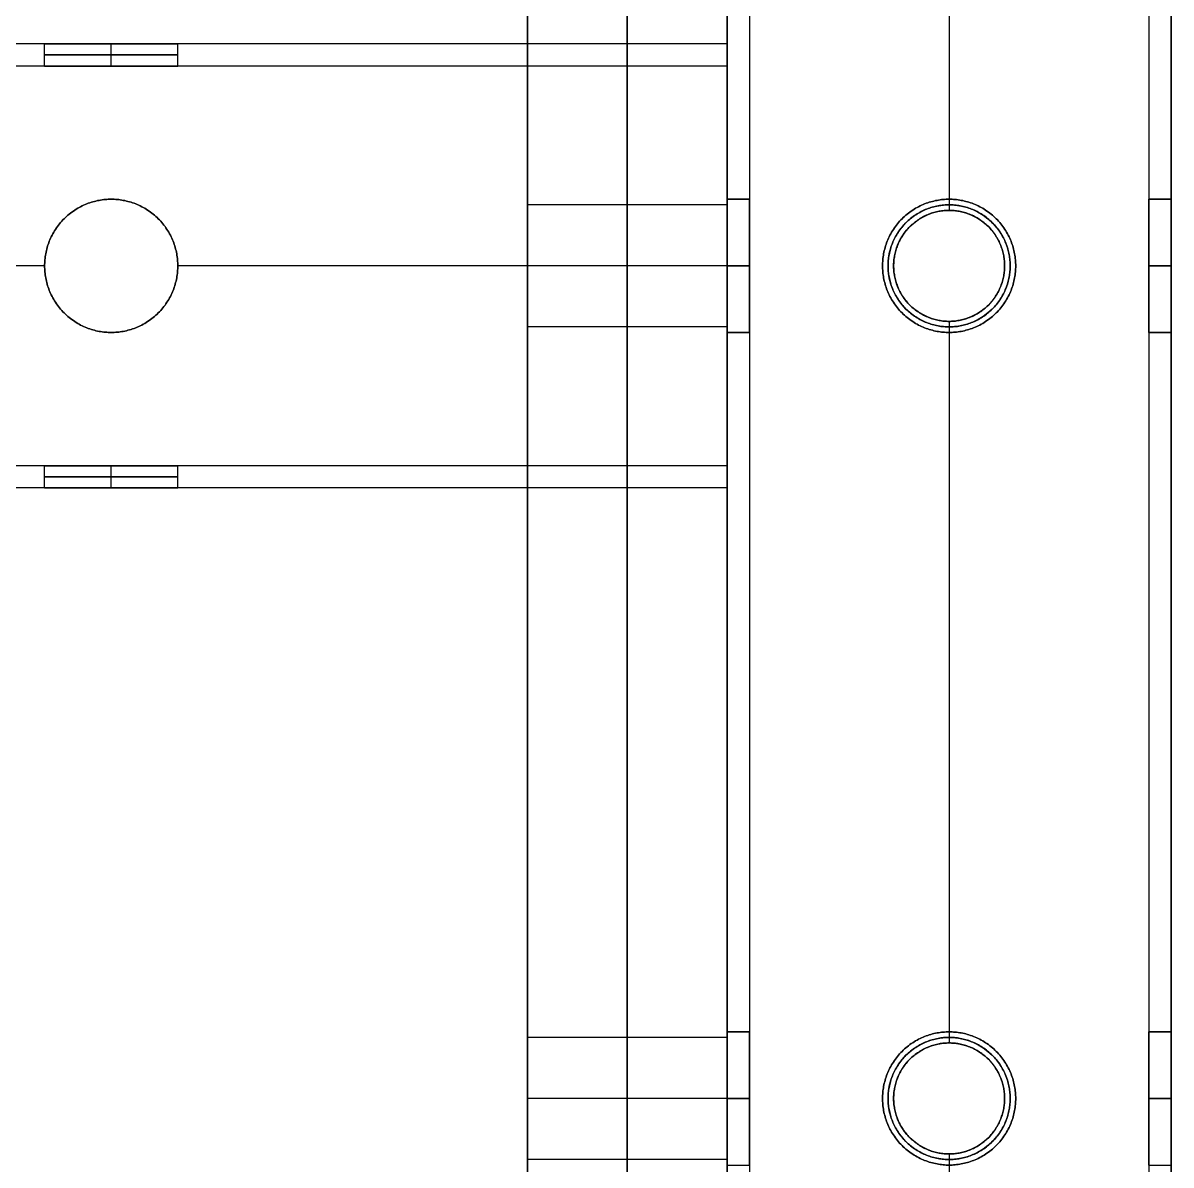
# Model space of a CAD drawing. Header units: millimetres. Extents: x -6529 to 809, y -8611 to 207.
# Drawn here: x 705.6 to 809, y -4471.7 to -4368.8 of the extents above; entities that cross this region are included whole.
import ezdxf

# ---------------------------------------------------------------- set-up
doc = ezdxf.new("R2010")
doc.units = ezdxf.units.MM
doc.header["$MEASUREMENT"] = 0
for name, color, linetype, true_color in [('gaten$11mm', 7, 'Continuous', 0xff6a35), ('platen', 7, 'Continuous', 0x007f00), ('staal', 5, 'Continuous', 0x0000ff)]:
    doc.layers.add(name, color=color, linetype=linetype, true_color=true_color)

# ---------------------------------------------------------------- blocks, each defined once
blk = doc.blocks.new('top plaat')
at = {"layer": 'platen'}
for p, q in [((1296, -650), (1296, -650, 18)), ((1290.5, -655.5), (1290.5, -655.5, 18)), ((1301.5, -655.5), (1301.5, -655.5, 18)), ((1296, -661), (1296, -661, 18)), ((1296, -725), (1296, -725, 18)), ((1290.5, -730.5), (1290.5, -730.5, 18)), ((1301.5, -730.5), (1301.5, -730.5, 18)), ((1296, -736), (1296, -736, 18))]:
    blk.add_line(p, q, dxfattribs=at)
for points in [[(1316, -1236), (1316, -927), (1316, -618), (1316, -309), (1316, 0)], [(1316, -1236, 18), (1316, -927, 18), (1316, -618, 18), (1316, -309, 18), (1316, 0, 18)], [(1316, -1236, 9), (1316, -927, 9), (1316, -618, 9), (1316, -309, 9), (1316, 0, 9)]]:
    blk.add_open_spline(points, degree=2, knots=[7292.2246, 7292.2246, 7292.2246, 7911.517745, 7911.517745, 8530.810891, 8530.810891, 8530.810891], dxfattribs=at)
for points, knots in [([(1290.5, -655.5), (1290.5, -650), (1296, -650), (1301.5, -650), (1301.5, -655.5), (1301.5, -661), (1296, -661), (1290.5, -661), (1290.5, -655.5)], [-31.415927, -31.415927, -31.415927, -23.561945, -23.561945, -15.707963, -15.707963, -7.853982, -7.853982, 0, 0, 0]), ([(1290.5, -655.5, 18), (1290.5, -650, 18), (1296, -650, 18), (1301.5, -650, 18), (1301.5, -655.5, 18), (1301.5, -661, 18), (1296, -661, 18), (1290.5, -661, 18), (1290.5, -655.5, 18)], [-31.415927, -31.415927, -31.415927, -23.561945, -23.561945, -15.707963, -15.707963, -7.853982, -7.853982, 0, 0, 0]), ([(1290.5, -655.5, 9), (1290.5, -661, 9), (1296, -661, 9), (1301.5, -661, 9), (1301.5, -655.5, 9), (1301.5, -650, 9), (1296, -650, 9), (1290.5, -650, 9), (1290.5, -655.5, 9)], [0, 0, 0, 7.853982, 7.853982, 15.707963, 15.707963, 23.561945, 23.561945, 31.415927, 31.415927, 31.415927]), ([(1290.5, -730.5), (1290.5, -725), (1296, -725), (1301.5, -725), (1301.5, -730.5), (1301.5, -736), (1296, -736), (1290.5, -736), (1290.5, -730.5)], [-31.415927, -31.415927, -31.415927, -23.561945, -23.561945, -15.707963, -15.707963, -7.853982, -7.853982, 0, 0, 0]), ([(1290.5, -730.5, 18), (1290.5, -725, 18), (1296, -725, 18), (1301.5, -725, 18), (1301.5, -730.5, 18), (1301.5, -736, 18), (1296, -736, 18), (1290.5, -736, 18), (1290.5, -730.5, 18)], [-31.415927, -31.415927, -31.415927, -23.561945, -23.561945, -15.707963, -15.707963, -7.853982, -7.853982, 0, 0, 0]), ([(1290.5, -730.5, 9), (1290.5, -736, 9), (1296, -736, 9), (1301.5, -736, 9), (1301.5, -730.5, 9), (1301.5, -725, 9), (1296, -725, 9), (1290.5, -725, 9), (1290.5, -730.5, 9)], [0, 0, 0, 7.853982, 7.853982, 15.707963, 15.707963, 23.561945, 23.561945, 31.415927, 31.415927, 31.415927])]:
    blk.add_rational_spline(points, [1, 0.707106781187, 1, 0.707106781187, 1, 0.707106781187, 1, 0.707106781187, 1], degree=2, knots=knots, dxfattribs=at)
blk = doc.blocks.new('plaat base')
at = {"layer": 'platen'}
for p, q in [((58, -600), (1258, -600)), ((58, -600, 18), (1258, -600, 18)), ((695.5, -1232.5), (695.5, -1232.5, 18)), ((770.5, -1232.5), (770.5, -1232.5, 18)), ((690, -1238), (690, -1238, 18)), ((701, -1238), (701, -1238, 18)), ((765, -1238), (765, -1238, 18)), ((776, -1238), (776, -1238, 18)), ((695.5, -1243.5), (695.5, -1243.5, 18)), ((770.5, -1243.5), (770.5, -1243.5, 18))]:
    blk.add_line(p, q, dxfattribs=at)
for points in [[(958, 0), (808, 0), (658, 0)], [(958, 0, 18), (808, 0, 18), (658, 0, 18)], [(958, 0, 9), (808, 0, 9), (658, 0, 9)], [(1258, -900), (1258, -750), (1258, -600)], [(1258, -900, 18), (1258, -750, 18), (1258, -600, 18)], [(1258, -900, 9), (1258, -750, 9), (1258, -600, 9)], [(658, -1258), (808, -1258), (958, -1258)], [(658, -1258, 18), (808, -1258, 18), (958, -1258, 18)], [(658, -1258, 9), (808, -1258, 9), (958, -1258, 9)]]:
    blk.add_open_spline(points, degree=2, dxfattribs=at)
for points in [[(695.5, -1243.5), (690, -1243.5), (690, -1238), (690, -1232.5), (695.5, -1232.5), (701, -1232.5), (701, -1238), (701, -1243.5), (695.5, -1243.5)], [(695.5, -1243.5, 18), (690, -1243.5, 18), (690, -1238, 18), (690, -1232.5, 18), (695.5, -1232.5, 18), (701, -1232.5, 18), (701, -1238, 18), (701, -1243.5, 18), (695.5, -1243.5, 18)], [(770.5, -1243.5), (765, -1243.5), (765, -1238), (765, -1232.5), (770.5, -1232.5), (776, -1232.5), (776, -1238), (776, -1243.5), (770.5, -1243.5)], [(770.5, -1243.5, 18), (765, -1243.5, 18), (765, -1238, 18), (765, -1232.5, 18), (770.5, -1232.5, 18), (776, -1232.5, 18), (776, -1238, 18), (776, -1243.5, 18), (770.5, -1243.5, 18)]]:
    blk.add_rational_spline(points, [1, 0.707106781187, 1, 0.707106781187, 1, 0.707106781187, 1, 0.707106781187, 1], degree=2, knots=[-31.415927, -31.415927, -31.415927, -23.561945, -23.561945, -15.707963, -15.707963, -7.853982, -7.853982, 0, 0, 0], dxfattribs=at)

msp = doc.modelspace()

# ---------------------------------------------------------------- linework, layer by layer
at = {"layer": 'gaten$11mm'}
for centre in [(789.03, -4390.71), (789.03, -4465.71)]:
    msp.add_circle(centre, 5.5, dxfattribs=at)
at = {"layer": 'staal'}
for p, q in [((707.53, -4372.71, 1296), (707.53, -4370.71, 1296)), ((713.53, -4372.71, 1302), (713.53, -4370.71, 1302)), ((713.53, -4372.71, 1290), (713.53, -4370.71, 1290)), ((719.53, -4372.71, 1296), (719.53, -4370.71, 1296)), ((769.03, -4372.71, 1296), (769.03, -4370.71, 1296)), ((713.53, -4384.71, 1278), (713.53, -4384.71, 1276)), ((713.53, -4384.71, 1316), (713.53, -4384.71, 1314)), ((769.03, -4384.71, 20), (771.03, -4384.71, 20)), ((771.03, -4384.71, 1296), (769.03, -4384.71, 1296)), ((789.03, -4384.71, 1314), (789.03, -4384.71, 1316)), ((789.03, -4384.71, 1276), (789.03, -4384.71, 1278)), ((807.03, -4384.71, 20), (809.03, -4384.71, 20)), ((809.03, -4384.71, 1296), (807.03, -4384.71, 1296)), ((789.03, -4385.71, 38), (789.03, -4385.71, 40)), ((789.03, -4385.71), (789.03, -4385.71, 2)), ((707.53, -4390.71, 1278), (707.53, -4390.71, 1276)), ((707.53, -4390.71, 1316), (707.53, -4390.71, 1314)), ((719.53, -4390.71, 1278), (719.53, -4390.71, 1276)), ((719.53, -4390.71, 1316), (719.53, -4390.71, 1314)), ((769.03, -4390.71, 14), (771.03, -4390.71, 14)), ((769.03, -4390.71, 26), (771.03, -4390.71, 26)), ((771.03, -4390.71, 1290), (769.03, -4390.71, 1290)), ((771.03, -4390.71, 1302), (769.03, -4390.71, 1302)), ((769.03, -4390.71, 1316), (769.03, -4390.71, 1314)), ((769.03, -4390.71, 1278), (769.03, -4390.71, 1276)), ((783.03, -4390.71, 1314), (783.03, -4390.71, 1316)), ((783.03, -4390.71, 1276), (783.03, -4390.71, 1278)), ((784.03, -4390.71), (784.03, -4390.71, 2)), ((784.03, -4390.71, 38), (784.03, -4390.71, 40)), ((794.03, -4390.71, 38), (794.03, -4390.71, 40)), ((794.03, -4390.71), (794.03, -4390.71, 2)), ((795.03, -4390.71, 1314), (795.03, -4390.71, 1316)), ((795.03, -4390.71, 1276), (795.03, -4390.71, 1278)), ((807.03, -4390.71, 14), (809.03, -4390.71, 14)), ((807.03, -4390.71, 26), (809.03, -4390.71, 26)), ((809.03, -4390.71, 1290), (807.03, -4390.71, 1290)), ((809.03, -4390.71, 1302), (807.03, -4390.71, 1302)), ((789.03, -4395.71, 38), (789.03, -4395.71, 40)), ((789.03, -4395.71), (789.03, -4395.71, 2)), ((713.53, -4396.71, 1278), (713.53, -4396.71, 1276)), ((713.53, -4396.71, 1316), (713.53, -4396.71, 1314)), ((769.03, -4396.71, 20), (771.03, -4396.71, 20)), ((771.03, -4396.71, 1296), (769.03, -4396.71, 1296)), ((789.03, -4396.71, 1314), (789.03, -4396.71, 1316)), ((789.03, -4396.71, 1276), (789.03, -4396.71, 1278)), ((807.03, -4396.71, 20), (809.03, -4396.71, 20)), ((809.03, -4396.71, 1296), (807.03, -4396.71, 1296)), ((707.53, -4410.71, 1296), (707.53, -4408.71, 1296)), ((713.53, -4410.71, 1302), (713.53, -4408.71, 1302)), ((713.53, -4410.71, 1290), (713.53, -4408.71, 1290)), ((719.53, -4410.71, 1296), (719.53, -4408.71, 1296)), ((769.03, -4410.71, 1296), (769.03, -4408.71, 1296)), ((769.03, -4459.71, 20), (771.03, -4459.71, 20)), ((771.03, -4459.71, 1296), (769.03, -4459.71, 1296)), ((789.03, -4459.71, 1314), (789.03, -4459.71, 1316)), ((789.03, -4459.71, 1276), (789.03, -4459.71, 1278)), ((807.03, -4459.71, 20), (809.03, -4459.71, 20)), ((809.03, -4459.71, 1296), (807.03, -4459.71, 1296)), ((789.03, -4460.71, 38), (789.03, -4460.71, 40)), ((789.03, -4460.71), (789.03, -4460.71, 2)), ((769.03, -4465.71, 14), (771.03, -4465.71, 14)), ((769.03, -4465.71, 26), (771.03, -4465.71, 26)), ((771.03, -4465.71, 1290), (769.03, -4465.71, 1290)), ((771.03, -4465.71, 1302), (769.03, -4465.71, 1302)), ((783.03, -4465.71, 1314), (783.03, -4465.71, 1316)), ((783.03, -4465.71, 1276), (783.03, -4465.71, 1278)), ((784.03, -4465.71), (784.03, -4465.71, 2)), ((784.03, -4465.71, 38), (784.03, -4465.71, 40)), ((794.03, -4465.71, 38), (794.03, -4465.71, 40)), ((794.03, -4465.71), (794.03, -4465.71, 2)), ((795.03, -4465.71, 1314), (795.03, -4465.71, 1316)), ((795.03, -4465.71, 1276), (795.03, -4465.71, 1278)), ((807.03, -4465.71, 14), (809.03, -4465.71, 14)), ((807.03, -4465.71, 26), (809.03, -4465.71, 26)), ((809.03, -4465.71, 1290), (807.03, -4465.71, 1290)), ((809.03, -4465.71, 1302), (807.03, -4465.71, 1302)), ((789.03, -4470.71, 38), (789.03, -4470.71, 40)), ((789.03, -4470.71), (789.03, -4470.71, 2)), ((769.03, -4471.71, 20), (771.03, -4471.71, 20)), ((807.03, -4471.71, 20), (809.03, -4471.71, 20))]:
    msp.add_line(p, q, dxfattribs=at)
for points in [[(-506.97, -3695.21), (809.03, -3695.21), (809.03, -5011.21), (-506.97, -5011.21)], [(-466.97, -3735.21), (769.03, -3735.21), (769.03, -4971.21), (-466.97, -4971.21)]]:
    msp.add_lwpolyline(points, close=True, dxfattribs=at)
for centre in [(789.03, -4390.71), (789.03, -4390.71, 39), (789.03, -4390.71, 1), (789.03, -4465.71), (789.03, -4465.71, 39), (789.03, -4465.71, 1)]:
    msp.add_circle(centre, 5, dxfattribs=at)
for points in [[(809.03, -3695.21), (809.03, -4353.21), (809.03, -5011.21)], [(809.03, -3695.21, 40), (809.03, -4353.21, 40), (809.03, -5011.21, 40)], [(809.03, -3695.21, 1276), (809.03, -4353.21, 1276), (809.03, -5011.21, 1276)], [(809.03, -3695.21, 1316), (809.03, -4353.21, 1316), (809.03, -5011.21, 1316)], [(807.03, -3697.21, 38), (807.03, -4353.21, 38), (807.03, -5009.21, 38)], [(807.03, -3697.21, 2), (807.03, -4353.21, 2), (807.03, -5009.21, 2)], [(807.03, -3697.21, 1314), (807.03, -4353.21, 1314), (807.03, -5009.21, 1314)], [(807.03, -3697.21, 1278), (807.03, -4353.21, 1278), (807.03, -5009.21, 1278)], [(771.03, -3733.21, 38), (771.03, -4353.21, 38), (771.03, -4973.21, 38)], [(771.03, -3733.21, 2), (771.03, -4353.21, 2), (771.03, -4973.21, 2)], [(771.03, -3733.21, 1314), (771.03, -4353.21, 1314), (771.03, -4973.21, 1314)], [(771.03, -3733.21, 1278), (771.03, -4353.21, 1278), (771.03, -4973.21, 1278)], [(769.03, -3735.21), (769.03, -4353.21), (769.03, -4971.21)], [(769.03, -3735.21, 40), (769.03, -4353.21, 40), (769.03, -4971.21, 40)], [(769.03, -3735.21, 1276), (769.03, -4353.21, 1276), (769.03, -4971.21, 1276)], [(769.03, -3735.21, 1316), (769.03, -4353.21, 1316), (769.03, -4971.21, 1316)], [(789.03, -4320.71, 40), (789.03, -4353.21, 40), (789.03, -4385.71, 40)], [(789.03, -4320.71, 38), (789.03, -4353.21, 38), (789.03, -4385.71, 38)], [(789.03, -4320.71, 2), (789.03, -4353.21, 2), (789.03, -4385.71, 2)], [(789.03, -4320.71), (789.03, -4353.21), (789.03, -4385.71)], [(769.03, -4321.71, 20), (769.03, -4353.21, 20), (769.03, -4384.71, 20)], [(769.03, -4321.71, 1296), (769.03, -4353.21, 1296), (769.03, -4384.71, 1296)], [(771.03, -4321.71, 20), (771.03, -4353.21, 20), (771.03, -4384.71, 20)], [(771.03, -4321.71, 1296), (771.03, -4353.21, 1296), (771.03, -4384.71, 1296)], [(789.03, -4321.71, 1316), (789.03, -4353.21, 1316), (789.03, -4384.71, 1316)], [(789.03, -4321.71, 1314), (789.03, -4353.21, 1314), (789.03, -4384.71, 1314)], [(789.03, -4321.71, 1278), (789.03, -4353.21, 1278), (789.03, -4384.71, 1278)], [(789.03, -4321.71, 1276), (789.03, -4353.21, 1276), (789.03, -4384.71, 1276)], [(807.03, -4321.71, 20), (807.03, -4353.21, 20), (807.03, -4384.71, 20)], [(807.03, -4321.71, 1296), (807.03, -4353.21, 1296), (807.03, -4384.71, 1296)], [(809.03, -4321.71, 20), (809.03, -4353.21, 20), (809.03, -4384.71, 20)], [(809.03, -4321.71, 1296), (809.03, -4353.21, 1296), (809.03, -4384.71, 1296)], [(769.03, -4370.71, 1276), (451.28, -4370.71, 1276), (133.53, -4370.71, 1276)], [(769.03, -4370.71, 1316), (451.28, -4370.71, 1316), (133.53, -4370.71, 1316)], [(707.53, -4370.71, 1296), (676.03, -4370.71, 1296), (644.53, -4370.71, 1296)], [(769.03, -4370.71, 1296), (744.28, -4370.71, 1296), (719.53, -4370.71, 1296)], [(769.03, -4410.71, 1276), (769.03, -4390.71, 1276), (769.03, -4370.71, 1276)], [(769.03, -4370.71, 1276), (769.03, -4370.71, 1296), (769.03, -4370.71, 1316)], [(769.03, -4370.71, 1316), (769.03, -4390.71, 1316), (769.03, -4410.71, 1316)], [(769.03, -4372.71, 1278), (451.28, -4372.71, 1278), (133.53, -4372.71, 1278)], [(769.03, -4372.71, 1314), (451.28, -4372.71, 1314), (133.53, -4372.71, 1314)], [(707.53, -4372.71, 1296), (676.03, -4372.71, 1296), (644.53, -4372.71, 1296)], [(769.03, -4372.71, 1296), (744.28, -4372.71, 1296), (719.53, -4372.71, 1296)], [(769.03, -4372.71, 1314), (769.03, -4372.71, 1296), (769.03, -4372.71, 1278)], [(769.03, -4372.71, 1278), (769.03, -4390.71, 1278), (769.03, -4408.71, 1278)], [(769.03, -4408.71, 1314), (769.03, -4390.71, 1314), (769.03, -4372.71, 1314)], [(707.53, -4390.71, 1276), (676.03, -4390.71, 1276), (644.53, -4390.71, 1276)], [(707.53, -4390.71, 1316), (676.03, -4390.71, 1316), (644.53, -4390.71, 1316)], [(707.53, -4390.71, 1278), (676.03, -4390.71, 1278), (644.53, -4390.71, 1278)], [(707.53, -4390.71, 1314), (676.03, -4390.71, 1314), (644.53, -4390.71, 1314)], [(769.03, -4390.71, 1276), (744.28, -4390.71, 1276), (719.53, -4390.71, 1276)], [(769.03, -4390.71, 1316), (744.28, -4390.71, 1316), (719.53, -4390.71, 1316)], [(769.03, -4390.71, 1278), (744.28, -4390.71, 1278), (719.53, -4390.71, 1278)], [(769.03, -4390.71, 1314), (744.28, -4390.71, 1314), (719.53, -4390.71, 1314)], [(789.03, -4395.71, 40), (789.03, -4428.21, 40), (789.03, -4460.71, 40)], [(789.03, -4395.71, 38), (789.03, -4428.21, 38), (789.03, -4460.71, 38)], [(789.03, -4395.71, 2), (789.03, -4428.21, 2), (789.03, -4460.71, 2)], [(789.03, -4395.71), (789.03, -4428.21), (789.03, -4460.71)], [(769.03, -4396.71, 20), (769.03, -4428.21, 20), (769.03, -4459.71, 20)], [(769.03, -4396.71, 1296), (769.03, -4428.21, 1296), (769.03, -4459.71, 1296)], [(771.03, -4396.71, 20), (771.03, -4428.21, 20), (771.03, -4459.71, 20)], [(771.03, -4396.71, 1296), (771.03, -4428.21, 1296), (771.03, -4459.71, 1296)], [(789.03, -4396.71, 1316), (789.03, -4428.21, 1316), (789.03, -4459.71, 1316)], [(789.03, -4396.71, 1314), (789.03, -4428.21, 1314), (789.03, -4459.71, 1314)], [(789.03, -4396.71, 1278), (789.03, -4428.21, 1278), (789.03, -4459.71, 1278)], [(789.03, -4396.71, 1276), (789.03, -4428.21, 1276), (789.03, -4459.71, 1276)], [(807.03, -4396.71, 20), (807.03, -4428.21, 20), (807.03, -4459.71, 20)], [(807.03, -4396.71, 1296), (807.03, -4428.21, 1296), (807.03, -4459.71, 1296)], [(809.03, -4396.71, 20), (809.03, -4428.21, 20), (809.03, -4459.71, 20)], [(809.03, -4396.71, 1296), (809.03, -4428.21, 1296), (809.03, -4459.71, 1296)], [(769.03, -4408.71, 1278), (451.28, -4408.71, 1278), (133.53, -4408.71, 1278)], [(769.03, -4408.71, 1314), (451.28, -4408.71, 1314), (133.53, -4408.71, 1314)], [(707.53, -4408.71, 1296), (676.03, -4408.71, 1296), (644.53, -4408.71, 1296)], [(769.03, -4408.71, 1296), (744.28, -4408.71, 1296), (719.53, -4408.71, 1296)], [(769.03, -4408.71, 1278), (769.03, -4408.71, 1296), (769.03, -4408.71, 1314)], [(769.03, -4410.71, 1276), (451.28, -4410.71, 1276), (133.53, -4410.71, 1276)], [(769.03, -4410.71, 1316), (451.28, -4410.71, 1316), (133.53, -4410.71, 1316)], [(707.53, -4410.71, 1296), (676.03, -4410.71, 1296), (644.53, -4410.71, 1296)], [(769.03, -4410.71, 1296), (744.28, -4410.71, 1296), (719.53, -4410.71, 1296)], [(769.03, -4410.71, 1316), (769.03, -4410.71, 1296), (769.03, -4410.71, 1276)], [(789.03, -4470.71, 40), (789.03, -4503.21, 40), (789.03, -4535.71, 40)], [(789.03, -4470.71, 38), (789.03, -4503.21, 38), (789.03, -4535.71, 38)], [(789.03, -4470.71, 2), (789.03, -4503.21, 2), (789.03, -4535.71, 2)], [(789.03, -4470.71), (789.03, -4503.21), (789.03, -4535.71)], [(769.03, -4471.71, 20), (769.03, -4503.21, 20), (769.03, -4534.71, 20)], [(771.03, -4471.71, 20), (771.03, -4503.21, 20), (771.03, -4534.71, 20)], [(807.03, -4471.71, 20), (807.03, -4503.21, 20), (807.03, -4534.71, 20)], [(809.03, -4471.71, 20), (809.03, -4503.21, 20), (809.03, -4534.71, 20)]]:
    msp.add_open_spline(points, degree=2, dxfattribs=at)
for points, weights, knots in [([(713.53, -4370.71, 1302), (719.53, -4370.71, 1302), (719.53, -4370.71, 1296), (719.53, -4370.71, 1290), (713.53, -4370.71, 1290), (707.53, -4370.71, 1290), (707.53, -4370.71, 1296), (707.53, -4370.71, 1302), (713.53, -4370.71, 1302)], [1, 0.707106781187, 1, 0.707106781187, 1, 0.707106781187, 1, 0.707106781187, 1], [-31.415927, -31.415927, -31.415927, -23.561945, -23.561945, -15.707963, -15.707963, -7.853982, -7.853982, 0, 0, 0]), ([(713.53, -4371.71, 1302), (707.53, -4371.71, 1302), (707.53, -4371.71, 1296), (707.53, -4371.71, 1290), (713.53, -4371.71, 1290), (719.53, -4371.71, 1290), (719.53, -4371.71, 1296), (719.53, -4371.71, 1302), (713.53, -4371.71, 1302)], [1, 0.707106781187, 1, 0.707106781187, 1, 0.707106781187, 1, 0.707106781187, 1], [0, 0, 0, 7.853982, 7.853982, 15.707963, 15.707963, 23.561945, 23.561945, 31.415927, 31.415927, 31.415927]), ([(713.53, -4372.71, 1302), (707.53, -4372.71, 1302), (707.53, -4372.71, 1296), (707.53, -4372.71, 1290), (713.53, -4372.71, 1290), (719.53, -4372.71, 1290), (719.53, -4372.71, 1296), (719.53, -4372.71, 1302), (713.53, -4372.71, 1302)], [0.999999860338, 0.707106851018, 1, 0.707106781187, 1, 0.707106781187, 1, 0.707106851018, 0.999999860338], [0, 0, 0, 7.853981, 7.853981, 15.707963, 15.707963, 23.561946, 23.561946, 31.415927, 31.415927, 31.415927]), ([(713.53, -4384.71, 1276), (719.53, -4384.71, 1276), (719.53, -4390.71, 1276), (719.53, -4396.71, 1276), (713.53, -4396.71, 1276), (707.53, -4396.71, 1276), (707.53, -4390.71, 1276), (707.53, -4384.71, 1276), (713.53, -4384.71, 1276)], [1, 0.707106781187, 1, 0.707106781187, 1, 0.707106781187, 1, 0.707106781187, 1], [-31.415927, -31.415927, -31.415927, -23.561945, -23.561945, -15.707963, -15.707963, -7.853982, -7.853982, 0, 0, 0]), ([(713.53, -4384.71, 1316), (707.53, -4384.71, 1316), (707.53, -4390.71, 1316), (707.53, -4396.71, 1316), (713.53, -4396.71, 1316), (719.53, -4396.71, 1316), (719.53, -4390.71, 1316), (719.53, -4384.71, 1316), (713.53, -4384.71, 1316)], [1, 0.707106781187, 1, 0.707106781187, 1, 0.707106781187, 1, 0.707106781187, 1], [0, 0, 0, 7.853982, 7.853982, 15.707963, 15.707963, 23.561945, 23.561945, 31.415927, 31.415927, 31.415927]), ([(713.53, -4384.71, 1278), (707.53, -4384.71, 1278), (707.53, -4390.71, 1278), (707.53, -4396.71, 1278), (713.53, -4396.71, 1278), (719.53, -4396.71, 1278), (719.53, -4390.71, 1278), (719.53, -4384.71, 1278), (713.53, -4384.71, 1278)], [1, 0.707106781187, 1, 0.707106781187, 1, 0.707106781187, 1, 0.707106781187, 1], [0, 0, 0, 7.853982, 7.853982, 15.707963, 15.707963, 23.561945, 23.561945, 31.415927, 31.415927, 31.415927]), ([(713.53, -4384.71, 1314), (719.53, -4384.71, 1314), (719.53, -4390.71, 1314), (719.53, -4396.71, 1314), (713.53, -4396.71, 1314), (707.53, -4396.71, 1314), (707.53, -4390.71, 1314), (707.53, -4384.71, 1314), (713.53, -4384.71, 1314)], [1, 0.707106781187, 1, 0.707106781187, 1, 0.707106781187, 1, 0.707106781187, 1], [-31.415927, -31.415927, -31.415927, -23.561945, -23.561945, -15.707963, -15.707963, -7.853982, -7.853982, 0, 0, 0]), ([(713.53, -4384.71, 1277), (707.53, -4384.71, 1277), (707.53, -4390.71, 1277), (707.53, -4396.71, 1277), (713.53, -4396.71, 1277), (719.53, -4396.71, 1277), (719.53, -4390.71, 1277), (719.53, -4384.71, 1277), (713.53, -4384.71, 1277)], [1, 0.707106781187, 1, 0.707106781187, 1, 0.707106781187, 1, 0.707106781187, 1], [0, 0, 0, 7.853982, 7.853982, 15.707963, 15.707963, 23.561945, 23.561945, 31.415927, 31.415927, 31.415927]), ([(713.53, -4384.71, 1315), (707.53, -4384.71, 1315), (707.53, -4390.71, 1315), (707.53, -4396.71, 1315), (713.53, -4396.71, 1315), (719.53, -4396.71, 1315), (719.53, -4390.71, 1315), (719.53, -4384.71, 1315), (713.53, -4384.71, 1315)], [1, 0.707106781187, 1, 0.707106781187, 1, 0.707106781187, 1, 0.707106781187, 1], [0, 0, 0, 7.853982, 7.853982, 15.707963, 15.707963, 23.561945, 23.561945, 31.415927, 31.415927, 31.415927]), ([(769.03, -4390.71, 14), (769.03, -4396.71, 14), (769.03, -4396.71, 20), (769.03, -4396.71, 26), (769.03, -4390.71, 26), (769.03, -4384.71, 26), (769.03, -4384.71, 20), (769.03, -4384.71, 14), (769.03, -4390.71, 14)], [1, 0.707106781187, 1, 0.707106781187, 1, 0.707106781187, 1, 0.707106781187, 1], [-31.415927, -31.415927, -31.415927, -23.561945, -23.561945, -15.707963, -15.707963, -7.853982, -7.853982, 0, 0, 0]), ([(769.03, -4390.71, 1290), (769.03, -4396.71, 1290), (769.03, -4396.71, 1296), (769.03, -4396.71, 1302), (769.03, -4390.71, 1302), (769.03, -4384.71, 1302), (769.03, -4384.71, 1296), (769.03, -4384.71, 1290), (769.03, -4390.71, 1290)], [1, 0.707106781187, 1, 0.707106781187, 1, 0.707106781187, 1, 0.707106781187, 1], [-31.415927, -31.415927, -31.415927, -23.561945, -23.561945, -15.707963, -15.707963, -7.853982, -7.853982, 0, 0, 0]), ([(771.03, -4390.71, 14), (771.03, -4384.71, 14), (771.03, -4384.71, 20), (771.03, -4384.71, 26), (771.03, -4390.71, 26), (771.03, -4396.71, 26), (771.03, -4396.71, 20), (771.03, -4396.71, 14), (771.03, -4390.71, 14)], [1, 0.707106781187, 1, 0.707106781187, 1, 0.707106781187, 1, 0.707106781187, 1], [0, 0, 0, 7.853982, 7.853982, 15.707963, 15.707963, 23.561945, 23.561945, 31.415927, 31.415927, 31.415927]), ([(771.03, -4390.71, 1290), (771.03, -4384.71, 1290), (771.03, -4384.71, 1296), (771.03, -4384.71, 1302), (771.03, -4390.71, 1302), (771.03, -4396.71, 1302), (771.03, -4396.71, 1296), (771.03, -4396.71, 1290), (771.03, -4390.71, 1290)], [1, 0.707106781187, 1, 0.707106781187, 1, 0.707106781187, 1, 0.707106781187, 1], [0, 0, 0, 7.853982, 7.853982, 15.707963, 15.707963, 23.561945, 23.561945, 31.415927, 31.415927, 31.415927]), ([(783.03, -4390.71, 1316), (783.03, -4396.71, 1316), (789.03, -4396.71, 1316), (795.03, -4396.71, 1316), (795.03, -4390.71, 1316), (795.03, -4384.71, 1316), (789.03, -4384.71, 1316), (783.03, -4384.71, 1316), (783.03, -4390.71, 1316)], [1, 0.707106781187, 1, 0.707106781187, 1, 0.707106781187, 1, 0.707106781187, 1], [-31.415927, -31.415927, -31.415927, -23.561945, -23.561945, -15.707963, -15.707963, -7.853982, -7.853982, 0, 0, 0]), ([(783.03, -4390.71, 1314), (783.03, -4384.71, 1314), (789.03, -4384.71, 1314), (795.03, -4384.71, 1314), (795.03, -4390.71, 1314), (795.03, -4396.71, 1314), (789.03, -4396.71, 1314), (783.03, -4396.71, 1314), (783.03, -4390.71, 1314)], [1, 0.707106781187, 1, 0.707106781187, 1, 0.707106781187, 1, 0.707106781187, 1], [0, 0, 0, 7.853982, 7.853982, 15.707963, 15.707963, 23.561945, 23.561945, 31.415927, 31.415927, 31.415927]), ([(783.03, -4390.71, 1278), (783.03, -4396.71, 1278), (789.03, -4396.71, 1278), (795.03, -4396.71, 1278), (795.03, -4390.71, 1278), (795.03, -4384.71, 1278), (789.03, -4384.71, 1278), (783.03, -4384.71, 1278), (783.03, -4390.71, 1278)], [1, 0.707106781187, 1, 0.707106781187, 1, 0.707106781187, 1, 0.707106781187, 1], [-31.415927, -31.415927, -31.415927, -23.561945, -23.561945, -15.707963, -15.707963, -7.853982, -7.853982, 0, 0, 0]), ([(783.03, -4390.71, 1276), (783.03, -4384.71, 1276), (789.03, -4384.71, 1276), (795.03, -4384.71, 1276), (795.03, -4390.71, 1276), (795.03, -4396.71, 1276), (789.03, -4396.71, 1276), (783.03, -4396.71, 1276), (783.03, -4390.71, 1276)], [1, 0.707106781187, 1, 0.707106781187, 1, 0.707106781187, 1, 0.707106781187, 1], [0, 0, 0, 7.853982, 7.853982, 15.707963, 15.707963, 23.561945, 23.561945, 31.415927, 31.415927, 31.415927]), ([(807.03, -4390.71, 14), (807.03, -4396.71, 14), (807.03, -4396.71, 20), (807.03, -4396.71, 26), (807.03, -4390.71, 26), (807.03, -4384.71, 26), (807.03, -4384.71, 20), (807.03, -4384.71, 14), (807.03, -4390.71, 14)], [1, 0.707106781187, 1, 0.707106781187, 1, 0.707106781187, 1, 0.707106781187, 1], [-31.415927, -31.415927, -31.415927, -23.561945, -23.561945, -15.707963, -15.707963, -7.853982, -7.853982, 0, 0, 0]), ([(807.03, -4390.71, 1290), (807.03, -4396.71, 1290), (807.03, -4396.71, 1296), (807.03, -4396.71, 1302), (807.03, -4390.71, 1302), (807.03, -4384.71, 1302), (807.03, -4384.71, 1296), (807.03, -4384.71, 1290), (807.03, -4390.71, 1290)], [1, 0.707106781187, 1, 0.707106781187, 1, 0.707106781187, 1, 0.707106781187, 1], [-31.415927, -31.415927, -31.415927, -23.561945, -23.561945, -15.707963, -15.707963, -7.853982, -7.853982, 0, 0, 0]), ([(809.03, -4390.71, 14), (809.03, -4384.71, 14), (809.03, -4384.71, 20), (809.03, -4384.71, 26), (809.03, -4390.71, 26), (809.03, -4396.71, 26), (809.03, -4396.71, 20), (809.03, -4396.71, 14), (809.03, -4390.71, 14)], [1, 0.707106781187, 1, 0.707106781187, 1, 0.707106781187, 1, 0.707106781187, 1], [0, 0, 0, 7.853982, 7.853982, 15.707963, 15.707963, 23.561945, 23.561945, 31.415927, 31.415927, 31.415927]), ([(809.03, -4390.71, 1290), (809.03, -4384.71, 1290), (809.03, -4384.71, 1296), (809.03, -4384.71, 1302), (809.03, -4390.71, 1302), (809.03, -4396.71, 1302), (809.03, -4396.71, 1296), (809.03, -4396.71, 1290), (809.03, -4390.71, 1290)], [1, 0.707106781187, 1, 0.707106781187, 1, 0.707106781187, 1, 0.707106781187, 1], [0, 0, 0, 7.853982, 7.853982, 15.707963, 15.707963, 23.561945, 23.561945, 31.415927, 31.415927, 31.415927]), ([(784.03, -4390.71, 40), (784.03, -4395.71, 40), (789.03, -4395.71, 40), (794.03, -4395.71, 40), (794.03, -4390.71, 40), (794.03, -4385.71, 40), (789.03, -4385.71, 40), (784.03, -4385.71, 40), (784.03, -4390.71, 40)], [1, 0.707106781187, 1, 0.707106781187, 1, 0.707106781187, 1, 0.707106781187, 1], [-31.415927, -31.415927, -31.415927, -23.561945, -23.561945, -15.707963, -15.707963, -7.853982, -7.853982, 0, 0, 0]), ([(784.03, -4390.71, 38), (784.03, -4385.71, 38), (789.03, -4385.71, 38), (794.03, -4385.71, 38), (794.03, -4390.71, 38), (794.03, -4395.71, 38), (789.03, -4395.71, 38), (784.03, -4395.71, 38), (784.03, -4390.71, 38)], [1, 0.707106781187, 1, 0.707106781187, 1, 0.707106781187, 1, 0.707106781187, 1], [0, 0, 0, 7.853982, 7.853982, 15.707963, 15.707963, 23.561945, 23.561945, 31.415927, 31.415927, 31.415927]), ([(784.03, -4390.71, 2), (784.03, -4395.71, 2), (789.03, -4395.71, 2), (794.03, -4395.71, 2), (794.03, -4390.71, 2), (794.03, -4385.71, 2), (789.03, -4385.71, 2), (784.03, -4385.71, 2), (784.03, -4390.71, 2)], [1, 0.707106781187, 1, 0.707106781187, 1, 0.707106781187, 1, 0.707106781187, 1], [-31.415927, -31.415927, -31.415927, -23.561945, -23.561945, -15.707963, -15.707963, -7.853982, -7.853982, 0, 0, 0]), ([(713.53, -4408.71, 1302), (719.53, -4408.71, 1302), (719.53, -4408.71, 1296), (719.53, -4408.71, 1290), (713.53, -4408.71, 1290), (707.53, -4408.71, 1290), (707.53, -4408.71, 1296), (707.53, -4408.71, 1302), (713.53, -4408.71, 1302)], [1, 0.707106781187, 1, 0.707106781187, 1, 0.707106781187, 1, 0.707106781187, 1], [-31.415927, -31.415927, -31.415927, -23.561945, -23.561945, -15.707963, -15.707963, -7.853982, -7.853982, 0, 0, 0]), ([(713.53, -4409.71, 1302), (707.53, -4409.71, 1302), (707.53, -4409.71, 1296), (707.53, -4409.71, 1290), (713.53, -4409.71, 1290), (719.53, -4409.71, 1290), (719.53, -4409.71, 1296), (719.53, -4409.71, 1302), (713.53, -4409.71, 1302)], [1, 0.707106781187, 1, 0.707106781187, 1, 0.707106781187, 1, 0.707106781187, 1], [0, 0, 0, 7.853982, 7.853982, 15.707963, 15.707963, 23.561945, 23.561945, 31.415927, 31.415927, 31.415927]), ([(713.53, -4410.71, 1302), (707.53, -4410.71, 1302), (707.53, -4410.71, 1296), (707.53, -4410.71, 1290), (713.53, -4410.71, 1290), (719.53, -4410.71, 1290), (719.53, -4410.71, 1296), (719.53, -4410.71, 1302), (713.53, -4410.71, 1302)], [1, 0.707106781187, 1, 0.707106781187, 1, 0.707106781187, 1, 0.707106781187, 1], [0, 0, 0, 7.853982, 7.853982, 15.707963, 15.707963, 23.561945, 23.561945, 31.415927, 31.415927, 31.415927]), ([(769.03, -4465.71, 14), (769.03, -4471.71, 14), (769.03, -4471.71, 20), (769.03, -4471.71, 26), (769.03, -4465.71, 26), (769.03, -4459.71, 26), (769.03, -4459.71, 20), (769.03, -4459.71, 14), (769.03, -4465.71, 14)], [1, 0.707106781187, 1, 0.707106781187, 1, 0.707106781187, 1, 0.707106781187, 1], [-31.415927, -31.415927, -31.415927, -23.561945, -23.561945, -15.707963, -15.707963, -7.853982, -7.853982, 0, 0, 0]), ([(769.03, -4465.71, 1290), (769.03, -4471.71, 1290), (769.03, -4471.71, 1296), (769.03, -4471.71, 1302), (769.03, -4465.71, 1302), (769.03, -4459.71, 1302), (769.03, -4459.71, 1296), (769.03, -4459.71, 1290), (769.03, -4465.71, 1290)], [1, 0.707106781187, 1, 0.707106781187, 1, 0.707106781187, 1, 0.707106781187, 1], [-31.415927, -31.415927, -31.415927, -23.561945, -23.561945, -15.707963, -15.707963, -7.853982, -7.853982, 0, 0, 0]), ([(771.03, -4465.71, 14), (771.03, -4459.71, 14), (771.03, -4459.71, 20), (771.03, -4459.71, 26), (771.03, -4465.71, 26), (771.03, -4471.71, 26), (771.03, -4471.71, 20), (771.03, -4471.71, 14), (771.03, -4465.71, 14)], [1, 0.707106781187, 1, 0.707106781187, 1, 0.707106781187, 1, 0.707106781187, 1], [0, 0, 0, 7.853982, 7.853982, 15.707963, 15.707963, 23.561945, 23.561945, 31.415927, 31.415927, 31.415927]), ([(771.03, -4465.71, 1290), (771.03, -4459.71, 1290), (771.03, -4459.71, 1296), (771.03, -4459.71, 1302), (771.03, -4465.71, 1302), (771.03, -4471.71, 1302), (771.03, -4471.71, 1296), (771.03, -4471.71, 1290), (771.03, -4465.71, 1290)], [1, 0.707106781187, 1, 0.707106781187, 1, 0.707106781187, 1, 0.707106781187, 1], [0, 0, 0, 7.853982, 7.853982, 15.707963, 15.707963, 23.561945, 23.561945, 31.415927, 31.415927, 31.415927]), ([(783.03, -4465.71, 1316), (783.03, -4471.71, 1316), (789.03, -4471.71, 1316), (795.03, -4471.71, 1316), (795.03, -4465.71, 1316), (795.03, -4459.71, 1316), (789.03, -4459.71, 1316), (783.03, -4459.71, 1316), (783.03, -4465.71, 1316)], [1, 0.707106781187, 1, 0.707106781187, 1, 0.707106781187, 1, 0.707106781187, 1], [-31.415927, -31.415927, -31.415927, -23.561945, -23.561945, -15.707963, -15.707963, -7.853982, -7.853982, 0, 0, 0]), ([(783.03, -4465.71, 1314), (783.03, -4459.71, 1314), (789.03, -4459.71, 1314), (795.03, -4459.71, 1314), (795.03, -4465.71, 1314), (795.03, -4471.71, 1314), (789.03, -4471.71, 1314), (783.03, -4471.71, 1314), (783.03, -4465.71, 1314)], [1, 0.707106781187, 1, 0.707106781187, 1, 0.707106781187, 1, 0.707106781187, 1], [0, 0, 0, 7.853982, 7.853982, 15.707963, 15.707963, 23.561945, 23.561945, 31.415927, 31.415927, 31.415927]), ([(783.03, -4465.71, 1278), (783.03, -4471.71, 1278), (789.03, -4471.71, 1278), (795.03, -4471.71, 1278), (795.03, -4465.71, 1278), (795.03, -4459.71, 1278), (789.03, -4459.71, 1278), (783.03, -4459.71, 1278), (783.03, -4465.71, 1278)], [1, 0.707106781187, 1, 0.707106781187, 1, 0.707106781187, 1, 0.707106781187, 1], [-31.415927, -31.415927, -31.415927, -23.561945, -23.561945, -15.707963, -15.707963, -7.853982, -7.853982, 0, 0, 0]), ([(783.03, -4465.71, 1276), (783.03, -4459.71, 1276), (789.03, -4459.71, 1276), (795.03, -4459.71, 1276), (795.03, -4465.71, 1276), (795.03, -4471.71, 1276), (789.03, -4471.71, 1276), (783.03, -4471.71, 1276), (783.03, -4465.71, 1276)], [1, 0.707106781187, 1, 0.707106781187, 1, 0.707106781187, 1, 0.707106781187, 1], [0, 0, 0, 7.853982, 7.853982, 15.707963, 15.707963, 23.561945, 23.561945, 31.415927, 31.415927, 31.415927]), ([(807.03, -4465.71, 14), (807.03, -4471.71, 14), (807.03, -4471.71, 20), (807.03, -4471.71, 26), (807.03, -4465.71, 26), (807.03, -4459.71, 26), (807.03, -4459.71, 20), (807.03, -4459.71, 14), (807.03, -4465.71, 14)], [1, 0.707106781187, 1, 0.707106781187, 1, 0.707106781187, 1, 0.707106781187, 1], [-31.415927, -31.415927, -31.415927, -23.561945, -23.561945, -15.707963, -15.707963, -7.853982, -7.853982, 0, 0, 0]), ([(807.03, -4465.71, 1290), (807.03, -4471.71, 1290), (807.03, -4471.71, 1296), (807.03, -4471.71, 1302), (807.03, -4465.71, 1302), (807.03, -4459.71, 1302), (807.03, -4459.71, 1296), (807.03, -4459.71, 1290), (807.03, -4465.71, 1290)], [1, 0.707106781187, 1, 0.707106781187, 1, 0.707106781187, 1, 0.707106781187, 1], [-31.415927, -31.415927, -31.415927, -23.561945, -23.561945, -15.707963, -15.707963, -7.853982, -7.853982, 0, 0, 0]), ([(809.03, -4465.71, 14), (809.03, -4459.71, 14), (809.03, -4459.71, 20), (809.03, -4459.71, 26), (809.03, -4465.71, 26), (809.03, -4471.71, 26), (809.03, -4471.71, 20), (809.03, -4471.71, 14), (809.03, -4465.71, 14)], [1, 0.707106781187, 1, 0.707106781187, 1, 0.707106781187, 1, 0.707106781187, 1], [0, 0, 0, 7.853982, 7.853982, 15.707963, 15.707963, 23.561945, 23.561945, 31.415927, 31.415927, 31.415927]), ([(809.03, -4465.71, 1290), (809.03, -4459.71, 1290), (809.03, -4459.71, 1296), (809.03, -4459.71, 1302), (809.03, -4465.71, 1302), (809.03, -4471.71, 1302), (809.03, -4471.71, 1296), (809.03, -4471.71, 1290), (809.03, -4465.71, 1290)], [1, 0.707106781187, 1, 0.707106781187, 1, 0.707106781187, 1, 0.707106781187, 1], [0, 0, 0, 7.853982, 7.853982, 15.707963, 15.707963, 23.561945, 23.561945, 31.415927, 31.415927, 31.415927]), ([(784.03, -4465.71, 40), (784.03, -4470.71, 40), (789.03, -4470.71, 40), (794.03, -4470.71, 40), (794.03, -4465.71, 40), (794.03, -4460.71, 40), (789.03, -4460.71, 40), (784.03, -4460.71, 40), (784.03, -4465.71, 40)], [1, 0.707106781187, 1, 0.707106781187, 1, 0.707106781187, 1, 0.707106781187, 1], [-31.415927, -31.415927, -31.415927, -23.561945, -23.561945, -15.707963, -15.707963, -7.853982, -7.853982, 0, 0, 0]), ([(784.03, -4465.71, 38), (784.03, -4460.71, 38), (789.03, -4460.71, 38), (794.03, -4460.71, 38), (794.03, -4465.71, 38), (794.03, -4470.71, 38), (789.03, -4470.71, 38), (784.03, -4470.71, 38), (784.03, -4465.71, 38)], [1, 0.707106781187, 1, 0.707106781187, 1, 0.707106781187, 1, 0.707106781187, 1], [0, 0, 0, 7.853982, 7.853982, 15.707963, 15.707963, 23.561945, 23.561945, 31.415927, 31.415927, 31.415927]), ([(784.03, -4465.71, 2), (784.03, -4470.71, 2), (789.03, -4470.71, 2), (794.03, -4470.71, 2), (794.03, -4465.71, 2), (794.03, -4460.71, 2), (789.03, -4460.71, 2), (784.03, -4460.71, 2), (784.03, -4465.71, 2)], [1, 0.707106781187, 1, 0.707106781187, 1, 0.707106781187, 1, 0.707106781187, 1], [-31.415927, -31.415927, -31.415927, -23.561945, -23.561945, -15.707963, -15.707963, -7.853982, -7.853982, 0, 0, 0])]:
    msp.add_rational_spline(points, weights, degree=2, knots=knots, dxfattribs=at)

# ---------------------------------------------------------------- block references
at = {"layer": 'platen'}
for name, p in [('top plaat', (-506.97, -3735.21, 1316)), ('plaat base', (-506.97, -3753.21, 40))]:
    msp.add_blockref(name, p, dxfattribs=at)
at = {"layer": 'platen', "extrusion": (-1, 4.54671e-15, 0)}
msp.add_blockref('plaat base', (3695.21, 1258, -769.03), dxfattribs=at)

doc.saveas('drawing.dxf')
